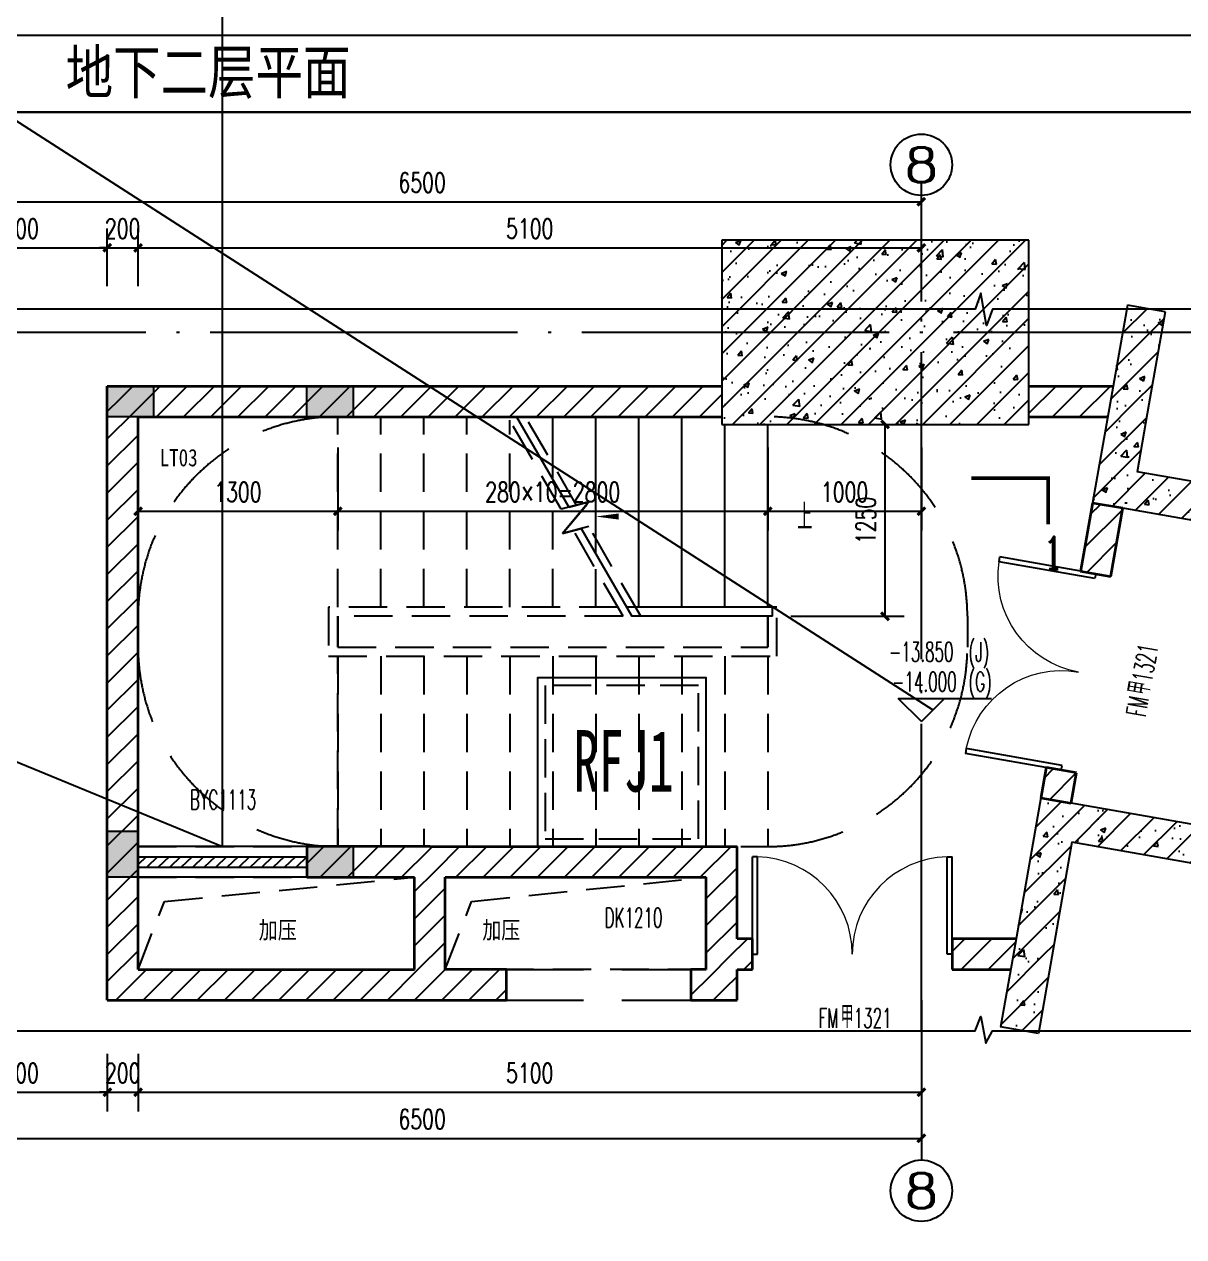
# Model space of a CAD drawing. Header units: millimetres. Extents: x 434053 to 1059003, y -2417481 to 936527.
# Drawn here: x 532935 to 540484, y -1802976 to -1795079 of the extents above; entities that cross this region are included whole.
import ezdxf
from ezdxf.enums import TextEntityAlignment as Align

# ---------------------------------------------------------------- set-up
doc = ezdxf.new("R2010")
doc.units = ezdxf.units.MM
doc.header["$LTSCALE"] = 1000
doc.header["$MEASUREMENT"] = 0
for name, pattern in [('ACAD_ISO02W100', [15, 12, -3]), ('DASH', [0.35, 0.25, -0.1]), ('DASHED', [0.75, 0.5, -0.25]), ('DASHED2', [0.375, 0.25, -0.125]), ('DOTE', [2.42, 2, -0.2, 0.02, -0.2])]:
    doc.linetypes.add(name, pattern=pattern)
doc.layers.get('Defpoints').update_dxf_attribs({"color": 6})
doc.layers.add('20221202建筑修改', color=6, linetype='Continuous', plot=False)
for name, color, linetype in [('A-ANNO-DIMS', 3, 'Continuous'), ('A-AXIS', 16, 'DOTE'), ('A-COLS', 6, 'Continuous'), ('A-WALL-PATT', 8, 'Continuous'), ('AXIS', 3, 'Continuous'), ('AXIS_TEXT', 7, 'Continuous'), ('DIM_ELEV', 3, 'Continuous'), ('DIM_SYMB', 3, 'Continuous'), ('DOOR_FIRE', 4, 'Continuous'), ('DOOR_FIRE_TEXT', 7, 'Continuous'), ('HZHZNEWPLOTLAYER#@$TT', 7, 'Continuous'), ('PUB_DIM', 83, 'Continuous'), ('PUB_HATCH', 8, 'Continuous'), ('PUB_TEXT', 7, 'Continuous'), ('STAIR', 2, 'Continuous'), ('TZ', 6, 'Continuous'), ('TZ_HATCH', 8, 'Continuous'), ('WINDOW', 4, 'Continuous'), ('WINDOW_TEXT', 7, 'Continuous'), ('人防墙', 6, 'Continuous'), ('人防集水井', 62, 'Continuous'), ('投影线', 6, 'ACAD_ISO02W100')]:
    doc.layers.add(name, color=color, linetype=linetype)
doc.layers.add('A-ANNO-TEXT', color=7, linetype='Continuous', lineweight=25)
doc.layers.add('A-WALL', color=5, linetype='Continuous', lineweight=35)
doc.styles.add('_TCH_AXIS', font='COMPLEX', dxfattribs={"bigfont": 'GBCBIG'})
doc.styles.add('_TCH_DIM', font='SIMPLEX.shx', dxfattribs={"width": 0.8, "height": 3, "bigfont": 'GBCBIG.shx'})
doc.styles.add('_TCH_DIM_T3', font='SIMPLEX', dxfattribs={"width": 0.705882, "bigfont": 'GBCBIG'})
doc.styles.add('_TCH_LABEL', font='COMPLEX', dxfattribs={"bigfont": 'GBCBIG'})
doc.styles.add('_TCH_WINDOW', font='SIMPLEX.shx', dxfattribs={"width": 0.8, "height": 3.5, "bigfont": 'GBCBIG.shx'})
doc.styles.add('COMPLEX', font='COMPLEX')
doc.styles.add('TITXV', font='', dxfattribs={"width": 0.8})
doc.styles.add('宋体', font='', dxfattribs={"width": 0.8})
doc.styles.add('标注宋体', font='', dxfattribs={"width": 0.6})
doc.styles.get('TITXV').set_extended_font_data('SimSun')
doc.styles.get('宋体').set_extended_font_data('SimSun')
doc.styles.get('标注宋体').set_extended_font_data('NSimSun')
doc.dimstyles.new('_TCH_ARCH&&50', dxfattribs={"dimtxt": 127.5, "dimasz": 50, "dimexe": 125, "dimexo": 150, "dimgap": 61.25, "dimtad": 1, "dimdec": 0, "dimzin": 0, "dimdsep": 46, "dimtxsty": '_TCH_DIM_T3', "dimblk": 'ARCHTICK', "dimcen": 0.09, "dimclrt": 7, "dimazin": 2, "dimtfac": 1, "dimtdec": 0, "dimtix": 1, "dimtmove": 2, "dimatfit": 3, "dimfxl": 1, "dimtolj": 1, "dimtzin": 0, "dimarcsym": 0})
pattern_1 = [(45, (-1713816.56, -1462982.77), (-88.3883476, 88.3883476), []), (50, (-1713816.56, -1462982.77), (358.63009, -31.376067), [37.5, -412.5]), (355, (-1713816.56, -1462982.77), (-69.375667, 376.096067), [30, -330]), (100.4514, (-1713786.68, -1462985.4), (289.25469, 344.71977), [31.870095, -350.571056]), (46.1842, (-1713816.56, -1462882.77), (533.620524, -82.75951), [56.25, -618.75]), (96.6356, (-1713772.1, -1462889.67), (467.33135, 487.05894), [47.80514, -525.8565]), (351.1842, (-1713816.56, -1462882.77), (467.33097, 487.0593), [45, -495]), (21, (-1713766.56, -1462907.77), (298.453526, -201.309445), [37.5, -412.5]), (326, (-1713766.56, -1462907.77), (121.657666, 362.57502), [30, -330]), (71.4514, (-1713741.7, -1462924.55), (420.111314, 161.26525), [31.870095, -350.571056]), (37.5, (-1713816.56, -1462982.77), (6.079928, 166.446927), [0, -326, 0, -335, 0, -331.25]), (7.5, (-1713816.56, -1462982.77), (131.534769, 197.205856), [0, -191, 0, -318.5, 0, -126.25]), (327.5, (-1713928.06, -1462982.77), (266.911218, -11.277436), [0, -125, 0, -390, 0, -517.5]), (317.5, (-1713978.06, -1462982.77), (291.593085, 50.05249), [0, -162.5, 0, -259, 0, -367.5])]
pattern_2 = [(45, (-1713816.56, -1462893.01), (-88.388383, 88.388383), [])]

# ---------------------------------------------------------------- blocks, each defined once
blk = doc.blocks.new('asdfagfagasdgagadfgsdhgdRFJ1')
at = {"layer": '人防集水井'}
blk.add_lwpolyline([(-50, -1050), (1050, -1050), (1050, 50), (-50, 50)], close=True, dxfattribs=at)
at = {"layer": '人防集水井', "linetype": 'DASH'}
blk.add_lwpolyline([(0, -1000), (1000, -1000), (1000, 0), (0, 0)], close=True, dxfattribs=at)
at = {"layer": '人防集水井', "style": '标注宋体', "width": 0.6}
blk.add_text('RFJ1', height=400, dxfattribs=at).set_placement((185.9, -691.4))
blk = doc.blocks.new('_ArchTick')
at = {"color": 0, "linetype": 'ByBlock', "const_width": 0.4}
blk.add_lwpolyline([(-0.5, -0.5), (0.5, 0.5)], dxfattribs=at)
blk = doc.blocks.new('*D2459')
at = {"layer": 'Defpoints', "color": 0, "transparency": 16777216}
for p in [(2150, 2900), (8650, 2900), (8650, 2100)]:
    blk.add_point(p, dxfattribs=at)
at = {"layer": 'PUB_DIM', "color": 0, "lineweight": -2, "transparency": 16777216}
for p, q in [((2150, 2750), (2150, 1975)), ((8650, 2750), (8650, 1975)), ((2150, 2100), (8650, 2100))]:
    blk.add_line(p, q, dxfattribs=at)
at = {"layer": 'PUB_DIM', "color": 0, "lineweight": -2, "transparency": 16777216, "xscale": 50, "yscale": 50, "zscale": 50, "rotation": 180}
blk.add_blockref('_ArchTick', (2150, 2100), dxfattribs=at)
at = {"layer": 'PUB_DIM', "color": 0, "lineweight": -2, "transparency": 16777216, "xscale": 50, "yscale": 50, "zscale": 50}
blk.add_blockref('_ArchTick', (8650, 2100), dxfattribs=at)
at = {"layer": 'PUB_DIM', "color": 7, "transparency": 16777216, "insert": (5400, 2225), "char_height": 127.5, "attachment_point": 5, "style": '_TCH_DIM_T3'}
blk.add_mtext('\\A1;6500', dxfattribs=at)
blk = doc.blocks.new('*D2473')
at = {"layer": 'Defpoints', "color": 0, "transparency": 16777216}
for p in [(2150, 2800), (3350, 2800), (3350, 2400)]:
    blk.add_point(p, dxfattribs=at)
at = {"layer": 'PUB_DIM', "color": 0, "lineweight": -2, "transparency": 16777216}
for p, q in [((2150, 2650), (2150, 2275)), ((3350, 2650), (3350, 2275)), ((2150, 2400), (3350, 2400))]:
    blk.add_line(p, q, dxfattribs=at)
at = {"layer": 'PUB_DIM', "color": 0, "lineweight": -2, "transparency": 16777216, "xscale": 50, "yscale": 50, "zscale": 50, "rotation": 180}
blk.add_blockref('_ArchTick', (2150, 2400), dxfattribs=at)
at = {"layer": 'PUB_DIM', "color": 0, "lineweight": -2, "transparency": 16777216, "xscale": 50, "yscale": 50, "zscale": 50}
blk.add_blockref('_ArchTick', (3350, 2400), dxfattribs=at)
at = {"layer": 'PUB_DIM', "color": 7, "transparency": 16777216, "insert": (2750, 2525), "char_height": 127.5, "attachment_point": 5, "style": '_TCH_DIM_T3'}
blk.add_mtext('\\A1;1200', dxfattribs=at)
blk = doc.blocks.new('*D2474')
at = {"layer": 'Defpoints', "color": 0, "transparency": 16777216}
for p in [(3350, 2800), (3550, 2800), (3550, 2400)]:
    blk.add_point(p, dxfattribs=at)
at = {"layer": 'PUB_DIM', "color": 0, "lineweight": -2, "transparency": 16777216}
for p, q in [((3350, 2650), (3350, 2275)), ((3550, 2650), (3550, 2275)), ((3350, 2400), (3300, 2400)), ((3350, 2400), (3550, 2400)), ((3550, 2400), (3600, 2400))]:
    blk.add_line(p, q, dxfattribs=at)
at = {"layer": 'PUB_DIM', "color": 0, "lineweight": -2, "transparency": 16777216, "xscale": 50, "yscale": 50, "zscale": 50}
blk.add_blockref('_ArchTick', (3350, 2400), dxfattribs=at)
at = {"layer": 'PUB_DIM', "color": 0, "lineweight": -2, "transparency": 16777216, "xscale": 50, "yscale": 50, "zscale": 50, "rotation": 180}
blk.add_blockref('_ArchTick', (3550, 2400), dxfattribs=at)
at = {"layer": 'PUB_DIM', "color": 7, "transparency": 16777216, "insert": (3450, 2525), "char_height": 127.5, "attachment_point": 5, "style": '_TCH_DIM_T3'}
blk.add_mtext('\\A1;200', dxfattribs=at)
blk = doc.blocks.new('*D2475')
at = {"layer": 'Defpoints', "color": 0, "transparency": 16777216}
for p in [(3550, 2800), (8650, 2800), (8650, 2400)]:
    blk.add_point(p, dxfattribs=at)
at = {"layer": 'PUB_DIM', "color": 0, "lineweight": -2, "transparency": 16777216}
for p, q in [((3550, 2650), (3550, 2275)), ((8650, 2650), (8650, 2275)), ((3550, 2400), (8650, 2400))]:
    blk.add_line(p, q, dxfattribs=at)
at = {"layer": 'PUB_DIM', "color": 0, "lineweight": -2, "transparency": 16777216, "xscale": 50, "yscale": 50, "zscale": 50, "rotation": 180}
blk.add_blockref('_ArchTick', (3550, 2400), dxfattribs=at)
at = {"layer": 'PUB_DIM', "color": 0, "lineweight": -2, "transparency": 16777216, "xscale": 50, "yscale": 50, "zscale": 50}
blk.add_blockref('_ArchTick', (8650, 2400), dxfattribs=at)
at = {"layer": 'PUB_DIM', "color": 7, "transparency": 16777216, "insert": (6100, 2525), "char_height": 127.5, "attachment_point": 5, "style": '_TCH_DIM_T3'}
blk.add_mtext('\\A1;5100', dxfattribs=at)
blk = doc.blocks.new('*D2476')
at = {"layer": 'Defpoints', "color": 0, "transparency": 16777216}
for p in [(8650, 8200), (2150, 7400), (8650, 7400)]:
    blk.add_point(p, dxfattribs=at)
at = {"layer": 'PUB_DIM', "color": 0, "lineweight": -2, "transparency": 16777216}
for p, q in [((2150, 7550), (2150, 8325)), ((8650, 7550), (8650, 8325)), ((2150, 8200), (8650, 8200))]:
    blk.add_line(p, q, dxfattribs=at)
at = {"layer": 'PUB_DIM', "color": 0, "lineweight": -2, "transparency": 16777216, "xscale": 50, "yscale": 50, "zscale": 50, "rotation": 180}
blk.add_blockref('_ArchTick', (2150, 8200), dxfattribs=at)
at = {"layer": 'PUB_DIM', "color": 0, "lineweight": -2, "transparency": 16777216, "xscale": 50, "yscale": 50, "zscale": 50}
blk.add_blockref('_ArchTick', (8650, 8200), dxfattribs=at)
at = {"layer": 'PUB_DIM', "color": 7, "transparency": 16777216, "insert": (5400, 8325), "char_height": 127.5, "attachment_point": 5, "style": '_TCH_DIM_T3'}
blk.add_mtext('\\A1;6500', dxfattribs=at)
blk = doc.blocks.new('*D2477')
at = {"layer": 'Defpoints', "color": 0, "transparency": 16777216}
for p in [(3350, 7900), (2150, 7500), (3350, 7500)]:
    blk.add_point(p, dxfattribs=at)
at = {"layer": 'PUB_DIM', "color": 0, "lineweight": -2, "transparency": 16777216}
for p, q in [((2150, 7650), (2150, 8025)), ((3350, 7650), (3350, 8025)), ((2150, 7900), (3350, 7900))]:
    blk.add_line(p, q, dxfattribs=at)
at = {"layer": 'PUB_DIM', "color": 0, "lineweight": -2, "transparency": 16777216, "xscale": 50, "yscale": 50, "zscale": 50, "rotation": 180}
blk.add_blockref('_ArchTick', (2150, 7900), dxfattribs=at)
at = {"layer": 'PUB_DIM', "color": 0, "lineweight": -2, "transparency": 16777216, "xscale": 50, "yscale": 50, "zscale": 50}
blk.add_blockref('_ArchTick', (3350, 7900), dxfattribs=at)
at = {"layer": 'PUB_DIM', "color": 7, "transparency": 16777216, "insert": (2750, 8025), "char_height": 127.5, "attachment_point": 5, "style": '_TCH_DIM_T3'}
blk.add_mtext('\\A1;1200', dxfattribs=at)
blk = doc.blocks.new('*D2478')
at = {"layer": 'Defpoints', "color": 0, "transparency": 16777216}
for p in [(3550, 7900), (3350, 7500), (3550, 7500)]:
    blk.add_point(p, dxfattribs=at)
at = {"layer": 'PUB_DIM', "color": 0, "lineweight": -2, "transparency": 16777216}
for p, q in [((3350, 7650), (3350, 8025)), ((3550, 7650), (3550, 8025)), ((3350, 7900), (3300, 7900)), ((3350, 7900), (3550, 7900)), ((3550, 7900), (3600, 7900))]:
    blk.add_line(p, q, dxfattribs=at)
at = {"layer": 'PUB_DIM', "color": 0, "lineweight": -2, "transparency": 16777216, "xscale": 50, "yscale": 50, "zscale": 50}
blk.add_blockref('_ArchTick', (3350, 7900), dxfattribs=at)
at = {"layer": 'PUB_DIM', "color": 0, "lineweight": -2, "transparency": 16777216, "xscale": 50, "yscale": 50, "zscale": 50, "rotation": 180}
blk.add_blockref('_ArchTick', (3550, 7900), dxfattribs=at)
at = {"layer": 'PUB_DIM', "color": 7, "transparency": 16777216, "insert": (3450, 8025), "char_height": 127.5, "attachment_point": 5, "style": '_TCH_DIM_T3'}
blk.add_mtext('\\A1;200', dxfattribs=at)
blk = doc.blocks.new('*D2479')
at = {"layer": 'Defpoints', "color": 0, "transparency": 16777216}
for p in [(8650, 7900), (3550, 7500), (8650, 7500)]:
    blk.add_point(p, dxfattribs=at)
at = {"layer": 'PUB_DIM', "color": 0, "lineweight": -2, "transparency": 16777216}
for p, q in [((3550, 7650), (3550, 8025)), ((8650, 7650), (8650, 8025)), ((3550, 7900), (8650, 7900))]:
    blk.add_line(p, q, dxfattribs=at)
at = {"layer": 'PUB_DIM', "color": 0, "lineweight": -2, "transparency": 16777216, "xscale": 50, "yscale": 50, "zscale": 50, "rotation": 180}
blk.add_blockref('_ArchTick', (3550, 7900), dxfattribs=at)
at = {"layer": 'PUB_DIM', "color": 0, "lineweight": -2, "transparency": 16777216, "xscale": 50, "yscale": 50, "zscale": 50}
blk.add_blockref('_ArchTick', (8650, 7900), dxfattribs=at)
at = {"layer": 'PUB_DIM', "color": 7, "transparency": 16777216, "insert": (6100, 8025), "char_height": 127.5, "attachment_point": 5, "style": '_TCH_DIM_T3'}
blk.add_mtext('\\A1;5100', dxfattribs=at)
blk = doc.blocks.new('_AXISO')
blk.add_circle((0, 0), 0.5)
at = {"layer": 'AXIS_TEXT', "style": 'COMPLEX', "width": 1.041667}
blk.add_attdef('A', text='', height=0.56, dxfattribs=at).set_placement((-0.25, -0.28), (0.25, -0.28), align=Align.FIT)
blk = doc.blocks.new('ASDGFSDFG')
blk.add_line((0, 500), (14325, 500))
blk.add_lwpolyline([(0, 7925), (14325, 7925), (14325, 0), (0, 0)], close=True)
blk = doc.blocks.new('A$C41BC708E')
at = {"layer": 'TZ_HATCH'}
h = blk.add_hatch(color=256, dxfattribs=at)
h.dxf.hatch_style = 1
h.paths.add_polyline_path([(209.4, 3800), (509.4, 3800), (509.4, 3600), (209.4, 3600)])
h = blk.add_hatch(color=256, dxfattribs=at)
h.dxf.hatch_style = 1
h.paths.add_polyline_path([(1509.4, 3800), (1809.4, 3800), (1809.4, 3600), (1509.4, 3600)])
h = blk.add_hatch(color=256, dxfattribs=at)
h.dxf.hatch_style = 1
h.paths.add_polyline_path([(209.4, 600), (209.4, 900), (409.4, 900), (409.4, 600)])
h = blk.add_hatch(color=256, dxfattribs=at)
h.dxf.hatch_style = 1
h.paths.add_polyline_path([(1509.4, 800), (1809.4, 800), (1809.4, 600), (1509.4, 600)])
at = {"layer": 'TZ'}
for points in [[(209.4, 3800), (509.4, 3800), (509.4, 3600), (209.4, 3600)], [(1509.4, 3800), (1809.4, 3800), (1809.4, 3600), (1509.4, 3600)], [(209.4, 600), (209.4, 900), (409.4, 900), (409.4, 600)], [(1509.4, 800), (1809.4, 800), (1809.4, 600), (1509.4, 600)]]:
    blk.add_lwpolyline(points, close=True, dxfattribs=at)
blk = doc.blocks.new('*D2192')
at = {"layer": 'A-ANNO-DIMS', "color": 0, "lineweight": -2, "transparency": 16777216}
for p, q in [((537775.9, -1797835.3), (537775.9, -1798376.3)), ((538775.9, -1797835.3), (538775.9, -1798376.3)), ((537775.9, -1798251.3), (538775.9, -1798251.3))]:
    blk.add_line(p, q, dxfattribs=at)
at = {"layer": 'Defpoints', "color": 0, "transparency": 16777216}
for p in [(537775.9, -1797685.3), (538775.9, -1797685.3), (538775.9, -1798251.3)]:
    blk.add_point(p, dxfattribs=at)
at = {"layer": 'A-ANNO-DIMS', "color": 0, "lineweight": -2, "transparency": 16777216, "xscale": 50, "yscale": 50, "zscale": 50, "rotation": 180}
blk.add_blockref('_ArchTick', (537775.9, -1798251.3), dxfattribs=at)
at = {"layer": 'A-ANNO-DIMS', "color": 0, "lineweight": -2, "transparency": 16777216, "xscale": 50, "yscale": 50, "zscale": 50}
blk.add_blockref('_ArchTick', (538775.9, -1798251.3), dxfattribs=at)
at = {"layer": 'A-ANNO-DIMS', "color": 7, "transparency": 16777216, "insert": (538275.9, -1798126.3), "char_height": 127.5, "attachment_point": 5, "style": '_TCH_DIM_T3'}
blk.add_mtext('\\A1;1000', dxfattribs=at)
blk = doc.blocks.new('*D2193')
at = {"layer": 'A-ANNO-DIMS', "color": 0, "lineweight": -2, "transparency": 16777216}
for p, q in [((534975.9, -1797835.3), (534975.9, -1798376.3)), ((537775.9, -1797835.3), (537775.9, -1798376.3)), ((534975.9, -1798251.3), (537775.9, -1798251.3))]:
    blk.add_line(p, q, dxfattribs=at)
at = {"layer": 'Defpoints', "color": 0, "transparency": 16777216}
for p in [(534975.9, -1797685.3), (537775.9, -1797685.3), (537775.9, -1798251.3)]:
    blk.add_point(p, dxfattribs=at)
at = {"layer": 'A-ANNO-DIMS', "color": 0, "lineweight": -2, "transparency": 16777216, "xscale": 50, "yscale": 50, "zscale": 50, "rotation": 180}
blk.add_blockref('_ArchTick', (534975.9, -1798251.3), dxfattribs=at)
at = {"layer": 'A-ANNO-DIMS', "color": 0, "lineweight": -2, "transparency": 16777216, "xscale": 50, "yscale": 50, "zscale": 50}
blk.add_blockref('_ArchTick', (537775.9, -1798251.3), dxfattribs=at)
at = {"layer": 'A-ANNO-DIMS', "color": 7, "transparency": 16777216, "insert": (536375.9, -1798126.3), "char_height": 127.5, "attachment_point": 5, "style": '_TCH_DIM_T3'}
blk.add_mtext('\\A1;280×10=2800', dxfattribs=at)
blk = doc.blocks.new('*D2194')
at = {"layer": 'A-ANNO-DIMS', "color": 0, "lineweight": -2, "transparency": 16777216}
for p, q in [((533675.9, -1797835.3), (533675.9, -1798376.3)), ((534975.9, -1797835.3), (534975.9, -1798376.3)), ((533675.9, -1798251.3), (534975.9, -1798251.3))]:
    blk.add_line(p, q, dxfattribs=at)
at = {"layer": 'Defpoints', "color": 0, "transparency": 16777216}
for p in [(533675.9, -1797685.3), (534975.9, -1797685.3), (534975.9, -1798251.3)]:
    blk.add_point(p, dxfattribs=at)
at = {"layer": 'A-ANNO-DIMS', "color": 0, "lineweight": -2, "transparency": 16777216, "xscale": 50, "yscale": 50, "zscale": 50, "rotation": 180}
blk.add_blockref('_ArchTick', (533675.9, -1798251.3), dxfattribs=at)
at = {"layer": 'A-ANNO-DIMS', "color": 0, "lineweight": -2, "transparency": 16777216, "xscale": 50, "yscale": 50, "zscale": 50}
blk.add_blockref('_ArchTick', (534975.9, -1798251.3), dxfattribs=at)
at = {"layer": 'A-ANNO-DIMS', "color": 7, "transparency": 16777216, "insert": (534325.9, -1798126.3), "char_height": 127.5, "attachment_point": 5, "style": '_TCH_DIM_T3'}
blk.add_mtext('\\A1;1300', dxfattribs=at)
blk = doc.blocks.new('*D2196')
at = {"layer": 'A-ANNO-DIMS', "color": 0, "lineweight": -2, "transparency": 16777216}
for p, q in [((537925.9, -1797685.3), (538664.4, -1797685.3)), ((538539.4, -1798935.3), (538539.4, -1797685.3)), ((537925.9, -1798935.3), (538664.4, -1798935.3))]:
    blk.add_line(p, q, dxfattribs=at)
at = {"layer": 'Defpoints', "color": 0, "transparency": 16777216}
for p in [(537775.9, -1797685.3), (538539.4, -1797685.3), (537775.9, -1798935.3)]:
    blk.add_point(p, dxfattribs=at)
at = {"layer": 'A-ANNO-DIMS', "color": 0, "lineweight": -2, "transparency": 16777216, "xscale": 50, "yscale": 50, "zscale": 50}
for p, rotation in [((538539.4, -1797685.3), 90), ((538539.4, -1798935.3), 270)]:
    blk.add_blockref('_ArchTick', p, dxfattribs=dict(at, rotation=rotation))
at = {"layer": 'A-ANNO-DIMS', "color": 7, "transparency": 16777216, "insert": (538414.4, -1798310.3), "char_height": 127.5, "attachment_point": 5, "rotation": 90, "style": '_TCH_DIM_T3'}
blk.add_mtext('\\A1;1250', dxfattribs=at)
blk = doc.blocks.new('$WINLIB2D$00000039')
at = {"color": 0}
for points in [[(-0.5, 0.5), (-0.5, -0.5)], [(0.5, 0.5), (-0.5, 0.5)], [(0.5, -0.5), (0.5, 0.5)], [(-0.5, 0.1667), (0.5, 0.1667)], [(-0.3839, -0.1667), (-0.448, 0.1667)], [(-0.3159, -0.1667), (-0.38, 0.1667)], [(-0.2479, -0.1667), (-0.312, 0.1667)], [(-0.1799, -0.1667), (-0.244, 0.1667)], [(-0.1119, -0.1667), (-0.176, 0.1667)], [(-0.0439, -0.1667), (-0.108, 0.1667)], [(0.0241, -0.1667), (-0.04, 0.1667)], [(0.0921, -0.1667), (0.028, 0.1667)], [(0.16, -0.1667), (0.0959, 0.1667)], [(0.228, -0.1667), (0.1639, 0.1667)], [(0.296, -0.1667), (0.2319, 0.1667)], [(0.364, -0.1667), (0.2999, 0.1667)], [(0.432, -0.1667), (0.3679, 0.1667)], [(0.5, -0.1667), (0.4359, 0.1667)], [(-0.4519, -0.1667), (-0.5, 0.0836)], [(-0.5, -0.1667), (0.5, -0.1667)], [(0.5, -0.5), (-0.5, -0.5)]]:
    blk.add_lwpolyline(points, dxfattribs=at)
blk = doc.blocks.new('$DorLib2D$00000002')
for p, q in [((-0.5, 0), (-0.5, 0.4875)), ((-0.475, 0.4875), (-0.5, 0.4875)), ((-0.475, 0), (-0.475, 0.4875)), ((0.475, 0), (0.475, 0.4875)), ((0.475, 0.4875), (0.5, 0.4875)), ((0.5, 0), (0.5, 0.4875)), ((-0.5, 0), (-0.475, 0)), ((0.5, 0), (0.475, 0))]:
    blk.add_line(p, q)
at = {"lineweight": 13}
for centre, start, end in [((-0.4875, 0), 0, 88.53072), ((0.4875, 0), 91.46928, 180)]:
    blk.add_arc(centre, 0.4875, start, end, dxfattribs=at)
blk = doc.blocks.new('adfasgsfh435')
at = {"layer": 'A-AXIS'}
for p, q in [((8650, 2800), (8650, 7500)), ((1600, 7350), (10800, 7350))]:
    blk.add_line(p, q, dxfattribs=at)
at = {"layer": 'AXIS'}
for p, q in [((8650, 7700), (8650, 8241)), ((8650, 3000), (8650, 1959))]:
    blk.add_line(p, q, dxfattribs=at)
at = {"layer": 'DIM_SYMB'}
blk.add_lwpolyline([(10800, 7500), (9113.4, 7500), (9075.2, 7395), (9038.2, 7605), (9000.9, 7500), (1600, 7500), (1600, 5380.9), (1530.8, 5342.7), (1650.7, 5305.7), (1600, 5268.4), (1600, 2800), (9000.9, 2800), (9038.2, 2893.7), (9070.8, 2719), (9113.4, 2800), (10800, 2800), (10800, 5268.4), (10895, 5305.7), (10721.8, 5342.7), (10800, 5380.9), (10800, 7500)], dxfattribs=at)
at = {"layer": 'AXIS'}
ref = blk.add_blockref('_AXISO', (8650, 8441), dxfattribs=dict(at, xscale=400, yscale=400, zscale=400))
ref.add_attrib('A', '8', dxfattribs={"layer": 'AXIS_TEXT', "height": 226.3, "style": '_TCH_AXIS', "width": 1.5}).set_placement((8536.9, 8327.9), (8763.1, 8327.9), align=Align.FIT)
ref = blk.add_blockref('_AXISO', (8650, 1759), dxfattribs=dict(at, xscale=400, yscale=400, zscale=400))
ref.add_attrib('A', '8', dxfattribs={"layer": 'AXIS_TEXT', "height": 226.3, "style": '_TCH_AXIS', "width": 1.5}).set_placement((8536.9, 1645.9), (8763.1, 1645.9), align=Align.FIT)
at = {"layer": 'PUB_DIM'}
for p1, p2, distance, picture, middle in [((2150, 7400), (8650, 7400), 800, '*D2476', (5400, 8325)), ((2150, 7500), (3350, 7500), 400, '*D2477', (2750, 8025)), ((3350, 7500), (3550, 7500), 400, '*D2478', (3450, 8025)), ((3550, 7500), (8650, 7500), 400, '*D2479', (6100, 8025)), ((2150, 2900), (8650, 2900), -800, '*D2459', (5400, 2225)), ((2150, 2800), (3350, 2800), -400, '*D2473', (2750, 2525)), ((3350, 2800), (3550, 2800), -400, '*D2474', (3450, 2525)), ((3550, 2800), (8650, 2800), -400, '*D2475', (6100, 2525))]:
    dim = blk.add_aligned_dim(p1=p1, p2=p2, distance=distance, dimstyle='_TCH_ARCH&&50', dxfattribs=at)
    dim.commit()
    dim.dimension.update_dxf_attribs({"geometry": picture, "text_midpoint": middle})

msp = doc.modelspace()

# ---------------------------------------------------------------- hatches: boundary and pattern name
at = {"layer": 'A-WALL-PATT'}
h = msp.add_hatch(dxfattribs=at)
h.set_pattern_fill('钢筋混凝土', color=256, scale=50, style=0)
h.set_pattern_definition(pattern_1)
h.paths.add_polyline_path([(539475.9, -1797685.3), (539475.9, -1796485.3), (537475.9, -1796485.3), (537475.9, -1797685.3)])
h = msp.add_hatch(dxfattribs=at)
h.set_pattern_fill('普通砖', color=256, scale=50, style=0)
h.set_pattern_definition(pattern_2)
h.paths.add_polyline_path([(533609.3, -1800535.3), (533675.9, -1800435.3), (533675.9, -1797635.3), (533475.9, -1797435.3), (533475.9, -1800535.3)])
h = msp.add_hatch(dxfattribs=at)
h.set_pattern_fill('普通砖', color=256, scale=50, style=0)
h.set_pattern_definition(pattern_2)
h.paths.add_polyline_path([(537475.9, -1797635.3), (537475.9, -1797435.3), (533475.9, -1797435.3), (533675.9, -1797635.3)])
h = msp.add_hatch(dxfattribs=at)
h.set_pattern_fill('普通砖', color=256, scale=50, style=0)
h.set_pattern_definition(pattern_2)
h.paths.add_polyline_path([(539475.9, -1797435.3), (539475.9, -1797635.3), (539989.6, -1797635.3), (540024.8, -1797435.3)])
h = msp.add_hatch(dxfattribs=at)
h.set_pattern_fill('普通砖', color=256, scale=50, style=0)
h.set_pattern_definition(pattern_2)
h.paths.add_polyline_path([(533675.9, -1800635.3), (533675.9, -1800435.3), (533609.3, -1800535.3)])
h = msp.add_hatch(dxfattribs=at)
h.set_pattern_fill('普通砖', color=256, scale=50, style=0)
h.set_pattern_definition(pattern_2)
h.paths.add_polyline_path([(535575.9, -1800435.3), (534775.9, -1800435.3), (534775.9, -1800635.3), (535475.9, -1800635.3), (535575.9, -1800568.6)])
h = msp.add_hatch(dxfattribs=at)
h.set_pattern_fill('普通砖', color=256, scale=50, style=0)
h.set_pattern_definition(pattern_2)
h.paths.add_polyline_path([(535575.9, -1800568.6), (535675.9, -1800635.3), (537375.9, -1800635.3), (537575.9, -1800435.3), (535575.9, -1800435.3)])
h = msp.add_hatch(dxfattribs=at)
h.set_pattern_fill('普通砖', color=256, scale=50, style=0)
h.set_pattern_definition(pattern_2)
h.paths.add_polyline_path([(537509.3, -1801135.3), (537575.9, -1801035.3), (537575.9, -1800435.3), (537375.9, -1800635.3), (537375.9, -1801135.3)])
h = msp.add_hatch(dxfattribs=at)
h.set_pattern_fill('普通砖', color=256, scale=50, style=0)
h.set_pattern_definition(pattern_2)
h.paths.add_polyline_path([(533475.9, -1801435.3), (533675.9, -1801235.3), (533675.9, -1800635.3), (533609.3, -1800535.3), (533475.9, -1800535.3)])
h = msp.add_hatch(dxfattribs=at)
h.set_pattern_fill('普通砖', color=256, scale=50, style=0)
h.set_pattern_definition(pattern_2)
h.paths.add_polyline_path([(535575.9, -1801301.9), (535675.9, -1801235.3), (535675.9, -1800635.3), (535575.9, -1800568.6), (535475.9, -1800635.3), (535475.9, -1801235.3)])
h = msp.add_hatch(dxfattribs=at)
h.set_pattern_fill('普通砖', color=256, scale=50, style=0)
h.set_pattern_definition(pattern_2)
h.paths.add_polyline_path([(537575.9, -1801235.3), (537675.9, -1801235.3), (537675.9, -1801035.3), (537575.9, -1801035.3), (537509.3, -1801135.3)])
h = msp.add_hatch(dxfattribs=at)
h.set_pattern_fill('普通砖', color=256, scale=50, style=0)
h.set_pattern_definition(pattern_2)
h.paths.add_polyline_path([(539392.6, -1801035.3), (538975.9, -1801035.3), (538975.9, -1801235.3), (539357.5, -1801235.3)])
h = msp.add_hatch(dxfattribs=at)
h.set_pattern_fill('普通砖', color=256, scale=50, style=0)
h.set_pattern_definition(pattern_2)
h.paths.add_polyline_path([(537375.9, -1801235.3), (537575.9, -1801435.3), (537575.9, -1801235.3), (537509.3, -1801135.3), (537375.9, -1801135.3)])
h = msp.add_hatch(dxfattribs=at)
h.set_pattern_fill('普通砖', color=256, scale=50, style=0)
h.set_pattern_definition(pattern_2)
h.paths.add_polyline_path([(533675.9, -1801235.3), (533475.9, -1801435.3), (535575.9, -1801435.3), (535575.9, -1801301.9), (535475.9, -1801235.3)])
h = msp.add_hatch(dxfattribs=at)
h.set_pattern_fill('普通砖', color=256, scale=50, style=0)
h.set_pattern_definition(pattern_2)
h.paths.add_polyline_path([(535575.9, -1801435.3), (536075.9, -1801435.3), (536075.9, -1801235.3), (535675.9, -1801235.3), (535575.9, -1801301.9)])
h = msp.add_hatch(dxfattribs=at)
h.set_pattern_fill('普通砖', color=256, scale=50, style=0)
h.set_pattern_definition(pattern_2)
h.paths.add_polyline_path([(537375.9, -1801235.3), (537275.9, -1801235.3), (537275.9, -1801435.3), (537575.9, -1801435.3)])
at = {"layer": 'PUB_HATCH'}
h = msp.add_hatch(dxfattribs=at)
h.set_pattern_fill('钢筋混凝土', color=256, scale=50, style=0)
h.set_pattern_definition(pattern_1)
h.paths.add_polyline_path([(540117.1, -1796909.3), (540011.8, -1797509.3), (540258, -1797552.6), (540363.3, -1796952.6)])
h = msp.add_hatch(dxfattribs=at)
h.set_pattern_fill('钢筋混凝土', color=256, scale=50, style=0)
h.set_pattern_definition(pattern_1)
h.paths.add_polyline_path([(540258, -1797552.6), (540011.8, -1797509.3), (539891, -1798197.2), (540180.4, -1797994.3)])
h = msp.add_hatch(dxfattribs=at)
h.set_pattern_fill('钢筋混凝土', color=256, scale=50, style=0)
h.set_pattern_definition(pattern_1)
h.paths.add_polyline_path([(540960.5, -1798131.2), (540180.4, -1797994.3), (539891, -1798197.2), (540917.3, -1798377.5)])
h = msp.add_hatch(dxfattribs=at)
h.set_pattern_fill('普通砖', color=256, scale=50, style=0)
h.set_pattern_definition(pattern_2)
h.paths.add_polyline_path([(539891, -1798197.3), (539813.1, -1798640.6), (540010.1, -1798675.2), (540088, -1798231.8)])
h = msp.add_hatch(dxfattribs=at)
h.set_pattern_fill('普通砖', color=256, scale=50, style=0)
h.set_pattern_definition(pattern_2)
h.paths.add_polyline_path([(539750.7, -1800152.5), (539785.3, -1799955.6), (539588.3, -1799921), (539553.8, -1800117.9)])
h = msp.add_hatch(dxfattribs=at)
h.set_pattern_fill('钢筋混凝土', color=256, scale=50, style=0)
h.set_pattern_definition(pattern_1)
h.paths.add_polyline_path([(539756.7, -1800407.3), (539553.7, -1800117.9), (539379.6, -1801109.3), (539625.9, -1801152.6)])
h = msp.add_hatch(dxfattribs=at)
h.set_pattern_fill('钢筋混凝土', color=256, scale=50, style=0)
h.set_pattern_definition(pattern_1)
h.paths.add_polyline_path([(540951.9, -1800363.4), (539553.7, -1800117.9), (539756.7, -1800407.3), (540908.6, -1800609.6)])
h = msp.add_hatch(dxfattribs=at)
h.set_pattern_fill('钢筋混凝土', color=256, scale=50, style=0)
h.set_pattern_definition(pattern_1)
h.paths.add_polyline_path([(539625.9, -1801152.6), (539379.6, -1801109.3), (539291.8, -1801609.3), (539538.1, -1801652.6)])

# ---------------------------------------------------------------- linework, layer by layer
at = {"layer": '20221202建筑修改'}
msp.add_line((525887.9, -1791210.3), (538850.9, -1799545.3), dxfattribs=at)
msp.add_lwpolyline([(500113.9, -1797002.8), (525887.9, -1797002.8), (534225.9, -1800435.3), (534225.9, -1784785.3), (553570.4, -1797407.2), (553409.5, -1790257.2)], dxfattribs=at)
at = {"layer": 'A-COLS'}
for p, q in [((539475.9, -1796485.3), (537475.9, -1796485.3)), ((537475.9, -1796485.3), (537475.9, -1797685.3)), ((539475.9, -1797685.3), (539475.9, -1796485.3)), ((537475.9, -1797685.3), (539475.9, -1797685.3))]:
    msp.add_line(p, q, dxfattribs=at)
at = {"layer": 'A-WALL'}
for p, q in [((533475.9, -1800535.3), (533475.9, -1797435.3)), ((533475.9, -1797435.3), (537475.9, -1797435.3)), ((539475.9, -1797435.3), (540024.8, -1797435.3)), ((533675.9, -1800435.3), (533675.9, -1797635.3)), ((533675.9, -1797635.3), (537475.9, -1797635.3)), ((539475.9, -1797635.3), (539989.6, -1797635.3)), ((539891, -1798197.3), (539813.1, -1798640.6)), ((540088, -1798231.8), (539891, -1798197.3)), ((540010.1, -1798675.2), (540088, -1798231.8)), ((539813.1, -1798640.6), (540010.1, -1798675.2)), ((539588.3, -1799921), (539553.8, -1800117.9)), ((539785.3, -1799955.6), (539588.3, -1799921)), ((539750.7, -1800152.5), (539785.3, -1799955.6)), ((539553.8, -1800117.9), (539750.7, -1800152.5)), ((533675.9, -1800635.3), (533675.9, -1800435.3)), ((535575.9, -1800435.3), (534775.9, -1800435.3)), ((534775.9, -1800435.3), (534775.9, -1800635.3)), ((535575.9, -1800435.3), (537575.9, -1800435.3)), ((537575.9, -1801035.3), (537575.9, -1800435.3)), ((533475.9, -1801435.3), (533475.9, -1800535.3)), ((533675.9, -1801235.3), (533675.9, -1800635.3)), ((534775.9, -1800635.3), (535475.9, -1800635.3)), ((535475.9, -1801235.3), (535475.9, -1800635.3)), ((535675.9, -1800635.3), (537375.9, -1800635.3)), ((535675.9, -1801235.3), (535675.9, -1800635.3)), ((537375.9, -1801135.3), (537375.9, -1800635.3)), ((537675.9, -1801035.3), (537575.9, -1801035.3)), ((537675.9, -1801235.3), (537675.9, -1801035.3)), ((539392.6, -1801035.3), (538975.9, -1801035.3)), ((538975.9, -1801035.3), (538975.9, -1801235.3)), ((537375.9, -1801235.3), (537375.9, -1801135.3)), ((533675.9, -1801235.3), (535475.9, -1801235.3)), ((536075.9, -1801235.3), (535675.9, -1801235.3)), ((536075.9, -1801435.3), (536075.9, -1801235.3)), ((537375.9, -1801235.3), (537275.9, -1801235.3)), ((537275.9, -1801235.3), (537275.9, -1801435.3)), ((537575.9, -1801235.3), (537675.9, -1801235.3)), ((537575.9, -1801435.3), (537575.9, -1801235.3)), ((538975.9, -1801235.3), (539357.5, -1801235.3)), ((533475.9, -1801435.3), (535575.9, -1801435.3)), ((535575.9, -1801435.3), (536075.9, -1801435.3)), ((537275.9, -1801435.3), (537575.9, -1801435.3))]:
    msp.add_line(p, q, dxfattribs=at)
at = {"layer": 'DIM_ELEV'}
for p, q in [((538775.9, -1799620.3), (538625.9, -1799470.3)), ((538625.9, -1799470.3), (539233.7, -1799470.3)), ((538775.9, -1799620.3), (538925.9, -1799470.3))]:
    msp.add_line(p, q, dxfattribs=at)
at = {"layer": 'DIM_SYMB', "const_width": 25}
msp.add_lwpolyline([(539101.9, -1798035.8), (539601.9, -1798035.8), (539601.9, -1798335.8)], dxfattribs=at)
at = {"layer": 'DIM_SYMB'}
msp.add_lwpolyline([(537915.9, -1798285.3, 0, 0, 0), (536655.9, -1798285.3, 0, 40, 0), (536805.9, -1798285.3, 0, 0, 0)], format="xyseb", dxfattribs=at)
at = {"layer": 'STAIR'}
for p, q in [((537475.9, -1797635.3), (536140.7, -1797635.3)), ((536140.7, -1797635.3), (536481, -1798224.7)), ((536375.9, -1798042.8), (536375.9, -1797635.3)), ((536655.9, -1798527.7), (536655.9, -1797635.3)), ((536935.9, -1798875.3), (536935.9, -1797635.3)), ((537215.9, -1798875.3), (537215.9, -1797635.3)), ((537495.9, -1798875.3), (537495.9, -1797685.3)), ((537775.9, -1798875.3), (537775.9, -1797685.3)), ((536611.4, -1798189.8), (536438.5, -1798395.8)), ((536481, -1798224.7), (536611.4, -1798189.8)), ((536438.5, -1798395.8), (536560.9, -1798363.1)), ((536560.9, -1798363.1), (536891.2, -1798935.3)), ((537805.9, -1798875.3), (536856.6, -1798875.3)), ((537805.9, -1798935.3), (537805.9, -1798875.3)), ((537775.9, -1798935.3), (536891.2, -1798935.3)), ((537805.9, -1798935.3), (536891.2, -1798935.3))]:
    msp.add_line(p, q, dxfattribs=at)
at = {"layer": 'WINDOW', "linetype": 'DASH'}
for p, q in [((536075.9, -1801235.3), (536075.9, -1801435.3)), ((537275.9, -1801435.3), (537275.9, -1801235.3))]:
    msp.add_line(p, q, dxfattribs=at)
at = {"layer": 'WINDOW', "linetype": 'DASHED'}
for p, q in [((536075.9, -1801235.3, 800), (537275.9, -1801235.3, 800)), ((536075.9, -1801435.3, 800), (537275.9, -1801435.3, 800))]:
    msp.add_line(p, q, dxfattribs=at)
at = {"layer": '人防墙'}
for p, q in [((540117.1, -1796909.3), (540011.8, -1797509.3)), ((540363.3, -1796952.6), (540117.1, -1796909.3)), ((540363.3, -1796952.6), (540258, -1797552.6)), ((540011.8, -1797509.3), (539891, -1798197.2)), ((540258, -1797552.6), (540180.4, -1797994.3)), ((540960.5, -1798131.2), (540180.4, -1797994.3)), ((540917.3, -1798377.5), (539891, -1798197.2)), ((539553.7, -1800117.9), (539379.6, -1801109.3)), ((540951.9, -1800363.4), (539553.7, -1800117.9)), ((539756.7, -1800407.3), (539625.9, -1801152.6)), ((540908.6, -1800609.6), (539756.7, -1800407.3)), ((539379.6, -1801109.3), (539291.8, -1801609.3)), ((539625.9, -1801152.6), (539538.1, -1801652.6)), ((539538.1, -1801652.6), (539291.8, -1801609.3))]:
    msp.add_line(p, q, dxfattribs=at)
at = {"layer": '投影线', "color": 252, "linetype": 'DASHED2'}
for p, q in [((534975.9, -1797635.3), (533675.9, -1797635.3)), ((533675.9, -1797635.3), (533675.9, -1800435.3)), ((536082.9, -1797635.3), (534975.9, -1797635.3)), ((534975.9, -1798875.3), (534975.9, -1797635.3)), ((534975.9, -1798875.3), (534975.9, -1797635.3)), ((535255.9, -1798875.3), (535255.9, -1797635.3)), ((535535.9, -1798875.3), (535535.9, -1797635.3)), ((535815.9, -1798875.3), (535815.9, -1797635.3)), ((536431, -1798238.1), (536082.9, -1797635.3)), ((536095.9, -1798875.3), (536095.9, -1797657.8)), ((537475.9, -1797635.3), (536198.4, -1797635.3)), ((536531, -1798211.3), (536198.4, -1797635.3)), ((536375.9, -1797942.8), (536375.9, -1797635.3)), ((536655.9, -1798427.7), (536655.9, -1797635.3)), ((536935.9, -1798875.3), (536935.9, -1797635.3)), ((537215.9, -1798875.3), (537215.9, -1797635.3)), ((537495.9, -1798875.3), (537495.9, -1797685.3)), ((537775.9, -1798875.3), (537775.9, -1797685.3)), ((536375.9, -1798875.3), (536375.9, -1798142.8)), ((536611.4, -1798189.8), (536431, -1798238.1)), ((536438.5, -1798395.8), (536611.4, -1798189.8)), ((536610.9, -1798349.7), (536438.5, -1798395.8)), ((536833.5, -1798935.3), (536510.9, -1798376.5)), ((536948.9, -1798935.3), (536610.9, -1798349.7)), ((536655.9, -1798875.3), (536655.9, -1798627.7)), ((536798.8, -1798875.3), (534915.9, -1798875.3)), ((534915.9, -1798875.3), (534915.9, -1799195.3)), ((537835.9, -1798875.3), (536914.3, -1798875.3)), ((537835.9, -1799195.3), (537835.9, -1798875.3)), ((536833.5, -1798935.3), (534975.9, -1798935.3)), ((536833.5, -1798935.3), (534975.9, -1798935.3)), ((534975.9, -1798935.3), (534975.9, -1799135.3)), ((534975.9, -1799135.3), (534975.9, -1798935.3)), ((537775.9, -1798935.3), (536948.9, -1798935.3)), ((537775.9, -1798935.3), (536948.9, -1798935.3)), ((537775.9, -1799135.3), (537775.9, -1798935.3)), ((537775.9, -1798935.3), (537775.9, -1799135.3)), ((534915.9, -1799195.3), (537835.9, -1799195.3)), ((534975.9, -1799135.3), (537775.9, -1799135.3)), ((534975.9, -1799135.3), (537775.9, -1799135.3)), ((534975.9, -1799195.3), (534975.9, -1800435.3)), ((534975.9, -1800435.3), (534975.9, -1799195.3)), ((535255.9, -1799195.3), (535255.9, -1800435.3)), ((535535.9, -1799195.3), (535535.9, -1800435.3)), ((535815.9, -1799195.3), (535815.9, -1800435.3)), ((536095.9, -1799195.3), (536095.9, -1800435.3)), ((536375.9, -1799195.3), (536375.9, -1800435.3)), ((536655.9, -1799195.3), (536655.9, -1800435.3)), ((536935.9, -1799195.3), (536935.9, -1800435.3)), ((537215.9, -1799195.3), (537215.9, -1800435.3)), ((537495.9, -1799195.3), (537495.9, -1800435.3)), ((537775.9, -1799195.3), (537775.9, -1800435.3)), ((533675.9, -1800435.3), (534975.9, -1800435.3)), ((534975.9, -1800435.3), (537775.9, -1800435.3))]:
    msp.add_line(p, q, dxfattribs=at)
at = {"layer": '投影线', "color": 252, "linetype": 'DASHED2', "ltscale": 2}
for points in [[(534975.9, -1797635.3, 0.414214), (533676, -1798935.2), (533676, -1799135.2, 0.414214), (534975.9, -1800435)], [(537775.9, -1797635.3, -0.414214), (539075.8, -1798935.2), (539075.8, -1799135.2, -0.414214), (537775.9, -1800435)]]:
    msp.add_lwpolyline(points, format="xyb", dxfattribs=at)
at = {"layer": '投影线', "linetype": 'DASHED2'}
for points in [[(533675.9, -1801235.3), (533847.5, -1800792), (535475.9, -1800635.3)], [(535675.9, -1801235.3), (535847.5, -1800792), (537375.9, -1800635.3)]]:
    msp.add_lwpolyline(points, dxfattribs=at)
for points in [[(533675.9, -1800635.3), (535475.9, -1800635.3), (535475.9, -1801235.3), (533675.9, -1801235.3)], [(535675.9, -1800635.3), (537375.9, -1800635.3), (537375.9, -1801235.3), (535675.9, -1801235.3)]]:
    msp.add_lwpolyline(points, close=True, dxfattribs=at)

# ---------------------------------------------------------------- block references
for name, p in [('ASDGFSDFG', (529300.9, -1795651.3)), ('ASDGFSDFG', (529300.9, -1803576.3)), ('adfasgsfh435', (530125.9, -1804435.3))]:
    msp.add_blockref(name, p)
at = {"layer": 'DOOR_FIRE', "xscale": -1300, "yscale": 1300, "zscale": 200, "rotation": 80.04131922501222}
msp.add_blockref('$DorLib2D$00000002', (539799.2, -1799298.1), dxfattribs=at)
at = {"layer": 'DOOR_FIRE', "xscale": 1300, "yscale": 1300, "zscale": 200}
msp.add_blockref('$DorLib2D$00000002', (538325.9, -1801135.3), dxfattribs=at)
at = {"layer": 'HZHZNEWPLOTLAYER#@$TT'}
msp.add_blockref('A$C41BC708E', (533266.5, -1801235.3), dxfattribs=at)
at = {"layer": 'WINDOW'}
ref = msp.add_blockref('$WINLIB2D$00000039', (534225.9, -1800535.3), dxfattribs=dict(at, xscale=1100, yscale=-200, zscale=200, rotation=359.9999999999933))
ref.add_attrib('A', 'BYC1113', (534013.4, -1800193.2), dxfattribs={"layer": 'WINDOW_TEXT', "height": 127.5, "style": '_TCH_DIM', "width": 0.564706})
at = {"layer": '人防集水井', "rotation": 359.9994534017274}
msp.add_blockref('asdfagfagasdgagadfgsdhgdRFJ1', (536325.9, -1799385.1, 0), dxfattribs=at)

# ---------------------------------------------------------------- texts
at = {"layer": 'A-ANNO-TEXT', "style": 'TITXV', "width": 0.8}
for s, p in [('LT03', (533817.3, -1797958.5)), ('加压', (534462.1, -1801035.3)), ('加压', (535917.2, -1801035.3))]:
    msp.add_text(s, height=113.29, dxfattribs=at).set_placement(p)
at = {"layer": 'DOOR_FIRE_TEXT', "style": '_TCH_WINDOW'}
for s, height, width, p in [('1321', 127.5, 0.564706, (540274.5, -1799371.9)), ('甲', 144.7, 0.8, (540259.9, -1799454.8)), ('FM', 127.5, 0.564706, (540235, -1799596.7))]:
    msp.add_text(s, height=height, rotation=80.04132, dxfattribs=dict(at, width=width)).set_placement(p)
for s, height, width, p in [('FM', 127.5, 0.564706, (538107.2, -1801616.1)), ('甲', 144.7, 0.8, (538251.2, -1801616.1)), ('1321', 127.5, 0.564706, (538335.5, -1801616.1))]:
    msp.add_text(s, height=height, dxfattribs=dict(at, width=width)).set_placement(p)
at = {"layer": 'PUB_TEXT', "color": 2, "style": '宋体', "width": 0.8}
msp.add_text('地下二层平面', height=283.23, dxfattribs=at).set_placement((533204.6, -1795531.5))
at = {"layer": 'PUB_TEXT'}
for s, height, style, width, p in [('上', 168.8, '_TCH_DIM', 0.8, (537968.4, -1798372.8)), ('1', 212.5, '_TCH_LABEL', 0.705882, (539569.8, -1798628.5)), ('-13.850', 127.5, '_TCH_DIM', 0.564706, (538565.4, -1799230.3)), ('(J)', 127.5, '_TCH_DIM', 0.564706, (539082.9, -1799230.3)), ('(G)', 127.5, '_TCH_DIM', 0.564706, (539082.9, -1799425.3)), ('-14.000', 127.5, '_TCH_DIM', 0.564706, (538585.9, -1799425.3))]:
    msp.add_text(s, height=height, dxfattribs=dict(at, style=style, width=width)).set_placement(p)
at = {"layer": 'WINDOW_TEXT', "linetype": 'DASHED', "style": '_TCH_WINDOW', "width": 0.564706}
msp.add_text('DK1210', height=127.5, dxfattribs=at).set_placement((536714, -1800962.2))

# ---------------------------------------------------------------- dimensions: what is measured, and where the dimension line sits
at = {"layer": 'A-ANNO-DIMS'}
for p1, p2, distance, picture, middle in [((533675.9, -1797685.3), (534975.9, -1797685.3), -566, '*D2194', (534325.9, -1798126.3)), ((537775.9, -1797685.3), (538775.9, -1797685.3), -566, '*D2192', (538275.9, -1798126.3)), ((537775.9, -1798935.3), (537775.9, -1797685.3), -763.5, '*D2196', (538414.4, -1798310.3))]:
    dim = msp.add_aligned_dim(p1=p1, p2=p2, distance=distance, dimstyle='_TCH_ARCH&&50', dxfattribs=at)
    dim.commit()
    dim.dimension.update_dxf_attribs({"geometry": picture, "text_midpoint": middle})
dim = msp.add_aligned_dim(p1=(534975.9, -1797685.3), p2=(537775.9, -1797685.3), distance=-566, text='280×10=2800', dimstyle='_TCH_ARCH&&50', dxfattribs=at)
dim.commit()
dim.dimension.update_dxf_attribs({"geometry": '*D2193', "text_midpoint": (536375.9, -1798126.3)})

doc.saveas('drawing.dxf')
